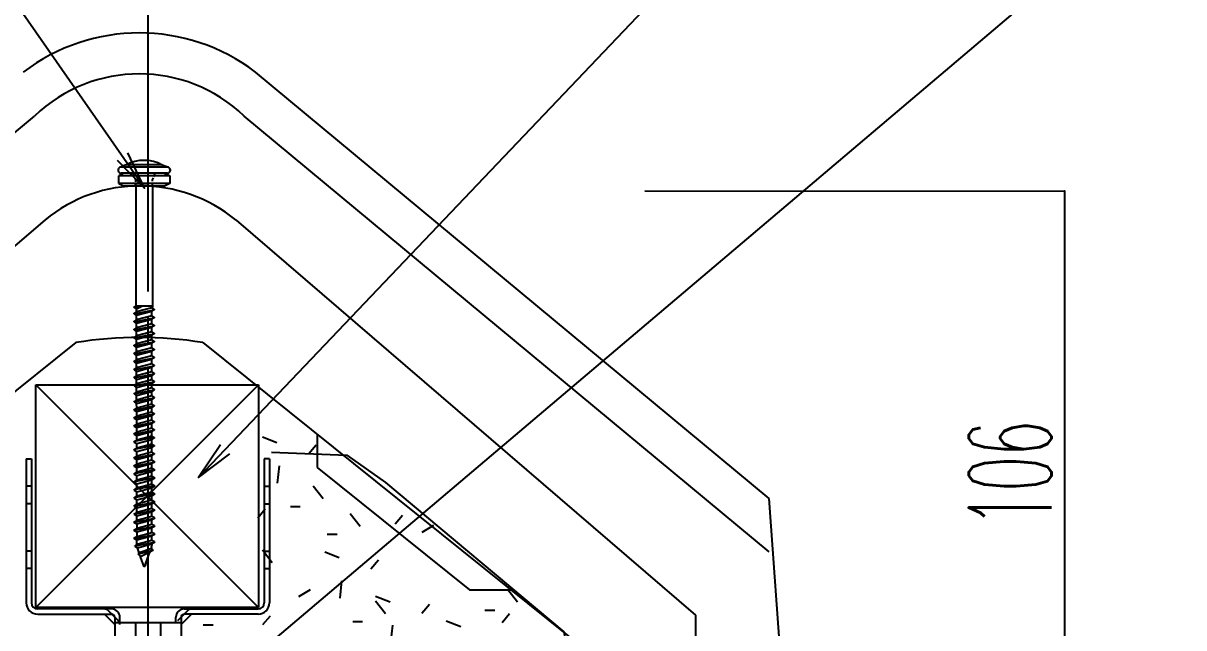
# Model space of a CAD drawing. Extents: x -1727 to 4652, y -2317 to 2357.
# Drawn here: x 700.4 to 924.6, y 598.1 to 714.9 of the extents above; entities that cross this region are included whole.
import ezdxf

# ---------------------------------------------------------------- set-up
doc = ezdxf.new("R2010")
doc.units = 0
doc.header["$LTSCALE"] = 5
doc.linetypes.add('DASHDOT', pattern=[43, 40, -1, 1, -1])
doc.linetypes.add('DASHED', pattern=[7, 6, -1])
for name, color, linetype in [('0-1', 7, 'CONTINUOUS'), ('0-2', 7, 'CONTINUOUS'), ('0-3', 7, 'CONTINUOUS'), ('0-4', 7, 'CONTINUOUS')]:
    doc.layers.add(name, color=color, linetype=linetype)
doc.styles.get("Standard").update_dxf_attribs({"font": 'txt.shx', "bigfont": 'extfont.shx'})

msp = doc.modelspace()

# ---------------------------------------------------------------- linework, layer by layer
at = {"layer": '0-1', "color": 4, "linetype": 'CONTINUOUS'}
for p, q in [((718.7496, 686.578), (718.7496, 686.3779)), ((720.2495, 687.4783), (719.0774, 687.0479)), ((728.2496, 687.0795), (719.2496, 687.0779)), ((727.2494, 687.4795), (720.2495, 687.4783)), ((727.2494, 687.4795), (728.4215, 687.0495)), ((728.7495, 686.5798), (728.7495, 686.3797)), ((719.8246, 685.878), (718.8248, 685.378)), ((728.6747, 685.3798), (718.8248, 685.378)), ((718.8251, 683.878), (718.8248, 685.378)), ((728.2498, 685.8795), (719.2498, 685.8779)), ((721.8978, 685.1884), (721.5988, 685.8783)), ((722.1499, 684.6085), (722.025, 684.8986)), ((722.1499, 684.1984), (722.1499, 684.6085)), ((725.35, 684.6091), (725.52, 684.9991)), ((725.35, 684.3691), (725.35, 684.6091)), ((725.3502, 683.3791), (725.3501, 684.0592)), ((725.6148, 685.219), (725.9008, 685.8791)), ((727.6747, 685.8794), (728.6747, 685.3798)), ((728.6747, 685.3798), (728.675, 683.8798)), ((728.675, 683.8798), (718.8251, 683.878)), ((718.8251, 683.878), (719.8251, 683.3781)), ((727.6752, 683.3795), (719.8251, 683.3781)), ((722.1501, 683.3785), (722.15, 684.0385)), ((722.1501, 683.3785), (722.1541, 660.3784)), ((725.3502, 683.3791), (725.3543, 659.929)), ((728.675, 683.8798), (727.6752, 683.3795)), ((721.8044, 660.0484), (722.2193, 660.2986)), ((721.8044, 659.9584), (722.8223, 660.2088)), ((721.8044, 659.9584), (721.8044, 660.0484)), ((722.2923, 659.6687), (721.8044, 659.9584)), ((721.8046, 658.7386), (725.7045, 659.5193)), ((722.1541, 660.3784), (722.2193, 660.2986)), ((722.5874, 660.2087), (722.2193, 660.2986)), ((722.2924, 659.1185), (722.2922, 660.0086)), ((722.2923, 659.6687), (723.3122, 660.2088)), ((725.2172, 659.899), (722.2924, 659.1185)), ((725.3543, 660.2092), (722.5874, 660.2087)), ((725.2172, 659.899), (725.7045, 659.6192)), ((725.7045, 659.5193), (725.2173, 659.239)), ((725.7045, 659.6192), (725.7045, 659.5193)), ((721.8046, 658.8385), (722.2924, 659.1185)), ((721.8046, 658.7386), (721.8046, 658.8385)), ((721.8046, 658.7386), (722.2925, 658.4585)), ((721.8049, 657.1885), (725.7048, 657.9692)), ((721.8049, 657.2884), (722.2926, 657.5687)), ((721.8049, 657.1885), (721.8049, 657.2884)), ((721.8049, 657.1885), (722.2927, 656.9087)), ((722.2925, 658.4585), (725.2173, 659.239)), ((722.2926, 657.5687), (722.2925, 658.4585)), ((725.2175, 658.3492), (722.2926, 657.5687)), ((722.2927, 656.9087), (725.2176, 657.6892)), ((725.2175, 658.3492), (725.2173, 659.239)), ((725.2175, 658.3492), (725.7047, 658.0691)), ((725.7048, 657.9692), (725.2176, 657.6892)), ((725.2178, 656.7991), (725.2176, 657.6892)), ((725.7047, 658.0691), (725.7048, 657.9692)), ((721.8052, 655.6384), (725.705, 656.4191)), ((721.8052, 655.7386), (722.2929, 656.0186)), ((721.8052, 655.6384), (721.8052, 655.7386)), ((721.8052, 655.6384), (722.293, 655.3586)), ((722.2929, 656.0186), (722.2927, 656.9087)), ((725.2178, 656.7991), (722.2929, 656.0186)), ((722.293, 655.3586), (725.2179, 656.1391)), ((722.2932, 654.4685), (722.293, 655.3586)), ((725.218, 655.249), (722.2932, 654.4685)), ((725.2178, 656.7991), (725.705, 656.5193)), ((725.705, 656.4191), (725.2179, 656.1391)), ((725.218, 655.249), (725.2179, 656.1391)), ((725.218, 655.249), (725.7053, 654.9692)), ((725.705, 656.5193), (725.705, 656.4191)), ((725.7053, 654.9692), (725.7053, 654.8693)), ((721.8054, 654.0886), (725.7053, 654.8693)), ((721.8054, 654.1885), (722.2932, 654.4685)), ((721.8054, 654.0886), (721.8054, 654.1885)), ((721.8054, 654.0886), (722.2933, 653.8085)), ((721.8057, 652.5385), (725.7056, 653.3192)), ((721.8057, 652.6384), (722.2935, 652.9187)), ((722.2933, 653.8085), (725.2182, 654.589)), ((722.2935, 652.9187), (722.2933, 653.8085)), ((725.2183, 653.6992), (722.2935, 652.9187)), ((722.2936, 652.2587), (725.2184, 653.0392)), ((725.7053, 654.8693), (725.2182, 654.589)), ((725.2183, 653.6992), (725.2182, 654.589)), ((725.2183, 653.6992), (725.7056, 653.4191)), ((725.7056, 653.3192), (725.2184, 653.0392)), ((725.2186, 652.1491), (725.2184, 653.0392)), ((725.7056, 653.4191), (725.7056, 653.3192)), ((721.8057, 652.5385), (721.8057, 652.6384)), ((721.8057, 652.5385), (722.2936, 652.2587)), ((721.806, 650.9884), (725.7059, 651.7691)), ((721.806, 651.0886), (722.2937, 651.3686)), ((721.806, 650.9884), (721.806, 651.0886)), ((721.806, 650.9884), (722.2938, 650.7086)), ((722.2937, 651.3686), (722.2936, 652.2587)), ((725.2186, 652.1491), (722.2937, 651.3686)), ((722.2938, 650.7086), (725.2187, 651.4891)), ((722.294, 649.8185), (722.2938, 650.7086)), ((725.2189, 650.599), (722.294, 649.8185)), ((725.2186, 652.1491), (725.7058, 651.8693)), ((725.7059, 651.7691), (725.2187, 651.4891)), ((725.2189, 650.599), (725.2187, 651.4891)), ((725.2189, 650.599), (725.7061, 650.3093)), ((725.7058, 651.8693), (725.7059, 651.7691)), ((721.8062, 649.5385), (722.294, 649.8185)), ((721.8063, 649.4386), (721.8062, 649.5385)), ((721.8063, 649.4386), (725.7061, 650.2193)), ((721.8063, 649.4386), (722.2941, 649.1585)), ((721.8065, 647.8885), (725.7064, 648.6692)), ((721.8065, 647.9884), (722.2943, 648.2687)), ((722.2941, 649.1585), (725.219, 649.939)), ((722.2943, 648.2687), (722.2941, 649.1585)), ((725.2191, 649.0492), (722.2943, 648.2687)), ((722.2944, 647.6087), (725.2193, 648.3892)), ((725.7061, 650.2193), (725.219, 649.939)), ((725.2191, 649.0492), (725.219, 649.939)), ((725.2191, 649.0492), (725.7064, 648.7592)), ((725.7064, 648.6692), (725.2193, 648.3892)), ((725.2194, 647.4991), (725.2193, 648.3892)), ((725.7061, 650.3093), (725.7061, 650.2193)), ((725.7064, 648.7592), (725.7064, 648.6692)), ((721.8065, 647.8885), (721.8065, 647.9884)), ((721.8065, 647.8885), (722.2944, 647.6087)), ((721.8068, 646.3384), (725.7067, 647.1191)), ((721.8068, 646.4386), (722.2945, 646.7186)), ((721.8068, 646.3384), (721.8068, 646.4386)), ((721.8068, 646.3384), (722.2947, 646.0586)), ((722.2945, 646.7186), (722.2944, 647.6087)), ((725.2194, 647.4991), (722.2945, 646.7186)), ((722.2947, 646.0586), (725.2195, 646.8391)), ((722.2948, 645.1685), (722.2947, 646.0586)), ((725.2197, 645.949), (722.2948, 645.1685)), ((725.2194, 647.4991), (725.7067, 647.2091)), ((725.7067, 647.1191), (725.2195, 646.8391)), ((725.2197, 645.949), (725.2195, 646.8391)), ((725.2197, 645.949), (725.7069, 645.6593)), ((725.7067, 647.2091), (725.7067, 647.1191)), ((721.8071, 644.7886), (725.7069, 645.5693)), ((721.8071, 644.8885), (722.2948, 645.1685)), ((721.8071, 644.7886), (721.8071, 644.8885)), ((721.8071, 644.7886), (722.2949, 644.5085)), ((721.8074, 643.2385), (725.7072, 644.0192)), ((722.2949, 644.5085), (725.2198, 645.289)), ((722.2951, 643.6187), (722.2949, 644.5085)), ((725.22, 644.3992), (722.2951, 643.6187)), ((722.2952, 642.9587), (725.2201, 643.7392)), ((725.7069, 645.5693), (725.2198, 645.289)), ((725.22, 644.3992), (725.2198, 645.289)), ((725.22, 644.3992), (725.7072, 644.1092)), ((725.7072, 644.0192), (725.2201, 643.7392)), ((725.2202, 642.8491), (725.2201, 643.7392)), ((725.7069, 645.6593), (725.7069, 645.5693)), ((725.7072, 644.1092), (725.7072, 644.0192)), ((721.8073, 643.3384), (722.2951, 643.6187)), ((721.8074, 643.2385), (721.8073, 643.3384)), ((721.8074, 643.2385), (722.2952, 642.9587)), ((721.8076, 641.6884), (725.7075, 642.4691)), ((721.8076, 641.7886), (722.2954, 642.0686)), ((721.8076, 641.6884), (721.8076, 641.7886)), ((721.8076, 641.6884), (722.2955, 641.4086)), ((722.2954, 642.0686), (722.2952, 642.9587)), ((725.2202, 642.8491), (722.2954, 642.0686)), ((722.2955, 641.4086), (725.2203, 642.1792)), ((725.2202, 642.8491), (725.7075, 642.5591)), ((725.7075, 642.4691), (725.2203, 642.1792)), ((725.2205, 641.2891), (725.2203, 642.1792)), ((725.7075, 642.5591), (725.7075, 642.4691)), ((721.8079, 640.1386), (725.7078, 640.9193)), ((721.8079, 640.2385), (722.2956, 640.5185)), ((721.8079, 640.1386), (721.8079, 640.2385)), ((721.8079, 640.1386), (722.2958, 639.8585)), ((721.8082, 638.5885), (725.708, 639.3692)), ((722.2956, 640.5185), (722.2955, 641.4086)), ((725.2205, 641.2891), (722.2956, 640.5185)), ((722.2958, 639.8585), (725.2206, 640.6291)), ((722.2959, 638.9687), (722.2958, 639.8585)), ((725.2208, 639.739), (722.2959, 638.9687)), ((725.2205, 641.2891), (725.7078, 641.0093)), ((725.7078, 640.9193), (725.2206, 640.6291)), ((725.2208, 639.739), (725.2206, 640.6291)), ((725.2208, 639.739), (725.708, 639.4592)), ((725.708, 639.3692), (725.2209, 639.079)), ((725.7078, 641.0093), (725.7078, 640.9193)), ((725.708, 639.4592), (725.708, 639.3692)), ((721.8082, 638.6884), (722.2959, 638.9687)), ((721.8082, 638.5885), (721.8082, 638.6884)), ((721.8082, 638.5885), (722.296, 638.3087)), ((721.8084, 637.1386), (722.2962, 637.4186)), ((721.8085, 637.0384), (721.8084, 637.1386)), ((721.8085, 637.0384), (725.7083, 637.8191)), ((721.8085, 637.0384), (722.2963, 636.7586)), ((722.296, 638.3087), (725.2209, 639.079)), ((722.2962, 637.4186), (722.296, 638.3087)), ((725.2211, 638.1892), (722.2962, 637.4186)), ((722.2963, 636.7586), (725.2212, 637.5292)), ((725.2211, 638.1892), (725.2209, 639.079)), ((725.2211, 638.1892), (725.7083, 637.9091)), ((725.7083, 637.8191), (725.2212, 637.5292)), ((725.2213, 636.6391), (725.2212, 637.5292)), ((725.7083, 637.9091), (725.7083, 637.8191)), ((721.8087, 635.4886), (725.7086, 636.2693)), ((721.8087, 635.5885), (722.2965, 635.8685)), ((721.8087, 635.4886), (721.8087, 635.5885)), ((721.8087, 635.4886), (722.2966, 635.2085)), ((725.7088, 634.8092), (721.809, 634.0384)), ((722.2965, 635.8685), (722.2963, 636.7586)), ((725.2213, 636.6391), (722.2965, 635.8685)), ((722.2966, 635.2085), (725.2214, 635.9791)), ((722.2967, 634.3187), (722.2966, 635.2085)), ((725.2216, 635.089), (722.2967, 634.3187)), ((725.2213, 636.6391), (725.7086, 636.3593)), ((725.7086, 636.2693), (725.2214, 635.9791)), ((725.2216, 635.089), (725.2214, 635.9791)), ((725.2216, 635.089), (725.7088, 634.8092)), ((725.7089, 634.7192), (725.2217, 634.429)), ((725.7086, 636.3593), (725.7086, 636.2693)), ((725.7088, 634.8092), (725.7089, 634.7192)), ((721.809, 634.0384), (722.2967, 634.3187)), ((721.809, 633.9385), (721.809, 634.0384)), ((721.809, 633.9385), (722.2969, 633.6587)), ((725.7091, 633.2591), (721.8093, 632.4886)), ((721.8093, 632.4886), (722.297, 632.7686)), ((721.8093, 632.3884), (721.8093, 632.4886)), ((722.2969, 633.6587), (725.2217, 634.429)), ((722.297, 632.7686), (722.2969, 633.6587)), ((725.2219, 633.5392), (722.297, 632.7686)), ((722.2971, 632.1086), (725.222, 632.8792)), ((725.2219, 633.5392), (725.2217, 634.429)), ((725.2219, 633.5392), (725.7091, 633.2591)), ((725.7091, 633.1592), (725.222, 632.8792)), ((725.2221, 631.9891), (725.222, 632.8792)), ((725.7091, 633.2591), (725.7091, 633.1592)), ((721.8093, 632.3884), (722.2971, 632.1086)), ((721.8095, 630.8386), (725.7094, 631.6091)), ((721.8095, 630.9385), (722.2973, 631.2185)), ((721.8095, 630.8386), (721.8095, 630.9385)), ((721.8095, 630.8386), (722.2974, 630.5585)), ((722.2973, 631.2185), (722.2971, 632.1086)), ((725.2221, 631.9891), (722.2973, 631.2185)), ((722.2974, 630.5585), (725.2223, 631.3291)), ((722.2976, 629.6687), (722.2974, 630.5585)), ((725.2224, 630.439), (722.2976, 629.6687)), ((725.2221, 631.9891), (725.7094, 631.7093)), ((725.7094, 631.6091), (725.2223, 631.3291)), ((725.2224, 630.439), (725.2223, 631.3291)), ((725.2224, 630.439), (725.7097, 630.1592)), ((725.7094, 631.7093), (725.7094, 631.6091)), ((721.8098, 629.2885), (725.7097, 630.0593)), ((721.8098, 629.3884), (722.2976, 629.6687)), ((721.8098, 629.2885), (721.8098, 629.3884)), ((721.8098, 629.2885), (722.2977, 629.0087)), ((725.7099, 628.6091), (721.8101, 627.8386)), ((721.8101, 627.8386), (722.2978, 628.1186)), ((722.2977, 629.0087), (725.2225, 629.779)), ((722.2978, 628.1186), (722.2977, 629.0087)), ((725.2227, 628.8892), (722.2978, 628.1186)), ((722.2979, 627.4586), (725.2228, 628.2292)), ((725.7097, 630.0593), (725.2225, 629.779)), ((725.2227, 628.8892), (725.2225, 629.779)), ((725.2227, 628.8892), (725.7099, 628.6091)), ((725.71, 628.5092), (725.2228, 628.2292)), ((725.223, 627.3391), (725.2228, 628.2292)), ((725.7097, 630.1592), (725.7097, 630.0593)), ((725.7099, 628.6091), (725.71, 628.5092)), ((721.8101, 627.7384), (721.8101, 627.8386)), ((721.8101, 627.7384), (722.2979, 627.4586)), ((725.7102, 627.0593), (721.8104, 626.2885)), ((721.8104, 626.2885), (722.2981, 626.5685)), ((721.8104, 626.1886), (721.8104, 626.2885)), ((721.8104, 626.1886), (722.2982, 625.9085)), ((722.2981, 626.5685), (722.2979, 627.4586)), ((725.223, 627.3391), (722.2981, 626.5685)), ((722.2982, 625.9085), (725.2231, 626.6791)), ((722.2984, 625.0187), (722.2982, 625.9085)), ((725.2232, 625.789), (722.2984, 625.0187)), ((725.223, 627.3391), (725.7102, 627.0593)), ((725.7102, 626.9591), (725.2231, 626.6791)), ((725.2232, 625.789), (725.2231, 626.6791)), ((725.2232, 625.789), (725.7105, 625.5092)), ((725.7102, 627.0593), (725.7102, 626.9591)), ((725.7105, 625.5092), (721.8106, 624.7384)), ((721.8106, 624.7384), (722.2984, 625.0187)), ((721.8106, 624.6385), (721.8106, 624.7384)), ((721.8106, 624.6385), (722.2985, 624.3587)), ((725.7108, 623.9591), (721.8109, 623.1886)), ((722.2985, 624.3587), (725.2234, 625.129)), ((722.2986, 623.4686), (722.2985, 624.3587)), ((725.2235, 624.2392), (722.2986, 623.4686)), ((722.2988, 622.8086), (725.2236, 623.5792)), ((725.7105, 625.4093), (725.2234, 625.129)), ((725.2235, 624.2392), (725.2234, 625.129)), ((725.2235, 624.2392), (725.7108, 623.9591)), ((725.7108, 623.8592), (725.2236, 623.5792)), ((725.2238, 622.6891), (725.2236, 623.5792)), ((725.7105, 625.5092), (725.7105, 625.4093)), ((725.7108, 623.9591), (725.7108, 623.8592)), ((721.8109, 623.1886), (722.2986, 623.4686)), ((721.8109, 623.0884), (721.8109, 623.1886)), ((721.8109, 623.0884), (722.2988, 622.8086)), ((721.8112, 621.5386), (725.7111, 622.3091)), ((721.8112, 621.6385), (722.2989, 621.9185)), ((721.8112, 621.5386), (721.8112, 621.6385)), ((721.8112, 621.5386), (722.299, 621.2585)), ((722.2989, 621.9185), (722.2988, 622.8086)), ((725.2238, 622.6891), (722.2989, 621.9185)), ((722.299, 621.2585), (725.2239, 622.0291)), ((722.2992, 620.3687), (722.299, 621.2585)), ((725.2238, 622.6891), (725.711, 622.4093)), ((725.7111, 622.3091), (725.2239, 622.0291)), ((725.2241, 621.139), (725.2239, 622.0291)), ((725.711, 622.4093), (725.7111, 622.3091)), ((721.8114, 620.0884), (722.2992, 620.3687)), ((721.8115, 619.9885), (721.8114, 620.0884)), ((721.8115, 619.9885), (725.7113, 620.7593)), ((721.8115, 619.9885), (722.2993, 619.7087)), ((725.7116, 619.2092), (721.8117, 618.4384)), ((725.2241, 621.139), (722.2992, 620.3687)), ((722.2993, 619.7087), (725.2242, 620.479)), ((722.2995, 618.8186), (722.2993, 619.7087)), ((725.2243, 619.5892), (722.2995, 618.8186)), ((725.7116, 619.2092), (725.2206, 618.9292)), ((725.7116, 619.3091), (725.2234, 619.5892)), ((725.2241, 621.139), (725.7113, 620.8592)), ((725.7113, 620.7593), (725.2242, 620.479)), ((725.2243, 619.5892), (725.2242, 620.479)), ((725.7113, 620.8592), (725.7113, 620.7593)), ((725.7116, 619.3091), (725.7116, 619.2092)), ((721.8117, 618.5386), (722.3025, 618.8186)), ((721.8117, 618.4384), (721.8117, 618.5386)), ((721.8117, 618.4384), (722.3008, 618.1586)), ((725.7119, 617.6591), (721.812, 616.8886)), ((721.812, 616.9786), (722.3027, 617.2685)), ((721.812, 616.8886), (721.812, 616.9786)), ((721.812, 616.8886), (722.3011, 616.6085)), ((722.2996, 618.1586), (725.2245, 618.9292)), ((722.2996, 618.1586), (722.2997, 617.2685)), ((725.2246, 618.0391), (722.2997, 617.2685)), ((722.2999, 616.6085), (725.2247, 617.3791)), ((725.7119, 617.6591), (725.2208, 617.3791)), ((725.7119, 617.7593), (725.2237, 618.0391)), ((725.2246, 618.0391), (725.2245, 618.9292)), ((725.2249, 616.489), (725.2247, 617.3791)), ((725.7119, 617.7593), (725.7119, 617.6591)), ((721.8123, 615.3385), (725.7121, 616.1093)), ((721.8123, 615.4285), (722.303, 615.7187)), ((721.8123, 615.3385), (721.8123, 615.4285)), ((721.8123, 615.3385), (722.3013, 615.0587)), ((725.7124, 614.5592), (721.9494, 613.8085)), ((722.2999, 616.6085), (722.3, 615.7187)), ((722.3, 615.7187), (725.2249, 616.489)), ((722.3001, 615.0587), (725.225, 615.829)), ((722.3003, 614.1686), (722.3001, 615.0587)), ((725.2252, 614.9392), (722.3003, 614.1686)), ((725.7121, 616.1093), (725.2211, 615.829)), ((725.7124, 614.5592), (725.2214, 614.2792)), ((725.7121, 616.2092), (725.224, 616.489)), ((725.7124, 614.6591), (725.2243, 614.9392)), ((725.2252, 614.9392), (725.225, 615.829)), ((725.7121, 616.2092), (725.7121, 616.1093)), ((725.7124, 614.6591), (725.7124, 614.5592)), ((721.9386, 613.8184), (722.4264, 613.5386)), ((722.3003, 614.1686), (721.9493, 613.9084)), ((721.9494, 613.8085), (721.9493, 613.9084)), ((722.4255, 613.5386), (725.2253, 614.2792)), ((722.7767, 612.5687), (722.4255, 613.5386)), ((722.7767, 612.5687), (722.6057, 612.3887)), ((722.6438, 612.2987), (722.6057, 612.3887)), ((725.3947, 612.9991), (722.6438, 612.2987)), ((723.0588, 611.7987), (722.6438, 612.2987)), ((725.0274, 613.3389), (722.7767, 612.5687)), ((724.7027, 612.5991), (723.0588, 611.7987)), ((724.7747, 612.6489), (723.7632, 609.8689)), ((725.3947, 612.9991), (724.7027, 612.5991)), ((725.1645, 613.7191), (725.0274, 613.3389)), ((725.4376, 613.1092), (725.0274, 613.3389)), ((725.2253, 614.2792), (725.2253, 614.059)), ((725.4376, 613.1092), (725.3947, 612.9991)), ((723.7632, 609.8689), (723.0588, 611.7987)), ((723.7632, 609.8689), (724.1382, 610.379)), ((724.1382, 610.379), (724.0691, 610.709))]:
    msp.add_line(p, q, dxfattribs=at)
at = {"layer": '0-1', "color": 3, "linetype": 'CONTINUOUS'}
for p, q in [((702.8416, 601.9898), (702.8416, 644.9898)), ((702.8416, 644.9898), (745.8416, 644.9898)), ((745.8416, 644.9898), (745.8416, 601.9898)), ((745.8416, 601.9898), (702.8416, 601.9898))]:
    msp.add_line(p, q, dxfattribs=at)
at = {"layer": '0-1', "color": 7, "linetype": 'CONTINUOUS'}
for p, q in [((745.8416, 644.9898), (702.8416, 601.9898)), ((702.8416, 644.9898), (745.8416, 601.9898)), ((749.3813, 633.7834), (746.5827, 634.8671)), ((756.9648, 633.3314), (755.5202, 631.6162)), ((749.8323, 629.3597), (749.4709, 626.0193)), ((756.4224, 625.477), (758.3181, 623.0393)), ((753.8942, 621.4146), (751.9983, 621.4148)), ((747.1255, 620.9551), (745.6808, 619.2399)), ((763.5637, 620.1565), (765.4593, 617.7187)), ((773.6799, 619.7904), (772.2352, 618.0752)), ((779.6444, 617.8034), (777.3872, 616.4494)), ((761.0354, 616.0941), (759.1395, 616.0943)), ((746.5831, 613.1008), (748.4788, 610.663)), ((761.439, 611.567), (758.6404, 612.6506)), ((769.0226, 611.1149), (767.5779, 609.3997)), ((761.89, 607.1432), (761.5286, 603.8029)), ((755.8411, 605.4284), (753.584, 604.0744)), ((771.2765, 602.9973), (768.4779, 604.081)), ((794.0145, 605.486), (795.9102, 603.0483)), ((768.4802, 603.2606), (770.3758, 600.8228)), ((778.86, 602.5453), (777.4154, 600.8301)), ((791.4863, 601.4237), (789.5904, 601.4238)), ((748.0757, 600.3265), (746.6311, 598.6113)), ((765.952, 599.1982), (764.0561, 599.1983)), ((784.9226, 598.2357), (782.124, 599.3193)), ((794.3526, 600.7463), (792.908, 599.0311)), ((737.0719, 598.5661), (735.1761, 598.5662)), ((771.7275, 598.5736), (771.3661, 595.2332))]:
    msp.add_line(p, q, dxfattribs=at)
at = {"layer": '0-1', "color": 6, "linetype": 'CONTINUOUS'}
for p, q in [((700.9649, 630.6946), (701.9649, 630.6946)), ((700.9649, 630.6946), (700.9649, 602.8946)), ((701.9649, 630.6946), (701.9649, 602.8946)), ((747.9649, 630.6946), (746.9649, 630.6946)), ((746.9649, 630.6946), (746.9649, 602.8946)), ((747.9649, 630.6946), (747.9649, 602.8946)), ((717.4649, 601.6946), (703.1649, 601.6946)), ((731.4649, 601.6946), (745.7649, 601.6946)), ((703.1649, 600.6946), (717.4649, 600.6946)), ((716.0649, 600.6946), (718.0649, 598.6946)), ((718.0649, 600.0946), (718.0649, 593.9758)), ((718.0649, 599.0946), (730.8649, 599.0946)), ((719.0649, 599.0946), (719.0649, 600.0946)), ((722.0507, 599.0946), (722.0507, 593.9758)), ((724.4649, 599.0946), (724.4649, 563.2081)), ((726.8791, 599.0946), (726.8791, 593.9758)), ((729.8649, 599.0946), (729.8649, 600.0946)), ((732.8649, 600.6946), (730.8649, 598.6946)), ((730.8649, 600.0946), (730.8649, 593.9758)), ((745.7649, 600.6946), (731.4649, 600.6946))]:
    msp.add_line(p, q, dxfattribs=at)
at = {"layer": '0-1', "color": 6, "linetype": 'DASHED'}
for p, q in [((701.9649, 625.3946), (700.9649, 625.3946)), ((746.9649, 625.3946), (747.9649, 625.3946)), ((701.9649, 621.9946), (700.9649, 621.9946)), ((746.9649, 621.9946), (747.9649, 621.9946)), ((701.9649, 612.8946), (700.9649, 612.8946)), ((746.9649, 612.8946), (747.9649, 612.8946)), ((701.9649, 609.4946), (700.9649, 609.4946)), ((746.9649, 609.4946), (747.9649, 609.4946)), ((716.772, 601.4017), (718.772, 599.4017)), ((732.1578, 601.4017), (730.1578, 599.4017))]:
    msp.add_line(p, q, dxfattribs=at)
at = {"layer": '0-1', "color": 7, "linetype": 'CONTINUOUS'}
msp.add_lwpolyline([(748.3365, 631.9899), (762.9364, 631.3892), (770.4031, 626.1625), (804.8139, 597.2954), (807.7835, 581.7597), (807.4529, 575.1471), (798.5737, 577.87), (782.828, 582.6056), (782.4729, 585.2101), (765.0697, 594.0893), (753.1958, 595.0367), (747.6666, 579.7642), (743.7597, 566.9782), (731.9462, 558.6813)], dxfattribs=at)
at = {"layer": '0-1', "color": 4, "linetype": 'CONTINUOUS'}
for centre, radius, start, end in [((719.2497, 686.5781), 0.5001, 90.0101, 180.0101), ((719.2497, 686.378), 0.5001, 180.0101, 270.0101), ((723.7507, 681.1189), 7.2555, 61.1686, 118.8521), ((728.2497, 686.5797), 0.5001, 0.0101, 90.0101), ((728.2497, 686.3796), 0.5001, 270.0101, 360.0101), ((724.2254, 614.0588), 0.9999, 340.0101, 360.0101)]:
    msp.add_arc(centre, radius, start, end, dxfattribs=at)
at = {"layer": '0-1', "color": 6, "linetype": 'CONTINUOUS'}
for centre, radius, start, end in [((703.1649, 602.8946), 2.2, 180, 270), ((703.1649, 602.8946), 1.2, 180, 270), ((717.4649, 600.0946), 1.6, 0, 90), ((731.4649, 600.0946), 1.6, 90, 180), ((745.7649, 602.8946), 2.2, 270, 360), ((745.7649, 602.8946), 1.2, 270, 360), ((717.4649, 600.0946), 0.6, 0, 90), ((731.4649, 600.0946), 0.6, 90, 180)]:
    msp.add_arc(centre, radius, start, end, dxfattribs=at)
at = {"layer": '0-1', "color": 6, "linetype": 'DASHED'}
for centre, start, end in [((716.0649, 600.6946), 45, 90), ((732.8649, 600.6946), 90, 135), ((718.0649, 598.6946), 0, 45)]:
    msp.add_arc(centre, 1, start, end, dxfattribs=at)
at = {"layer": '0-2', "color": 2, "linetype": 'CONTINUOUS'}
for p, q in [((844.5517, 623.056), (745.2387, 705.435)), ((601.0697, 612.736), (702.5747, 696.933)), ((844.5517, 612.736), (743.0477, 696.933)), ((704.5327, 676.833), (615.3107, 600.426)), ((741.5137, 676.794), (830.3107, 600.504)), ((710.5507, 653.183), (616.1077, 577.426)), ((735.0707, 653.183), (829.9987, 577.037)), ((757.2077, 635.426), (757.2077, 629.017)), ((757.2077, 629.017), (786.6167, 605.426)), ((847.8107, 577.426), (844.5517, 623.056)), ((786.6167, 605.426), (794.6077, 605.426)), ((830.3107, 600.504), (830.3107, 577.426))]:
    msp.add_line(p, q, dxfattribs=at)
for centre, radius, start, end in [((722.8117, 675.932), 37.06, 52.7582, 127.267), ((722.8107, 675.849), 29.224, 46.1742, 133.826), ((722.9997, 654.379), 29.073, 50.4447, 129.436), ((722.8107, 575.485), 78.659, 81.0331, 98.9669)]:
    msp.add_arc(centre, radius, start, end, dxfattribs=at)
at = {"layer": '0-3', "color": 7, "linetype": 'CONTINUOUS'}
for p, q in [((820.5211, 682.459), (901.5928, 682.4516)), ((901.5928, 682.4516), (901.5832, 576.5671))]:
    msp.add_line(p, q, dxfattribs=at)
for points in [[(723.8225, 682.9889), (580.8592, 888.1254), (565.8592, 888.1254)], [(734.227, 627.1019), (861.3737, 760.6864), (891.3737, 760.6864)], [(724.192, 574.842), (894.648, 719.2561), (924.648, 719.2561)], [(718.5088, 688.4273), (723.8225, 682.9889), (720.5598, 689.8567)], [(738.4924, 633.3963), (734.227, 627.1019), (740.3032, 631.6727)]]:
    msp.add_lwpolyline(points, dxfattribs=at)
at = {"layer": '0-3', "color": 7}
msp.add_point((901.5928, 682.4516), dxfattribs=at)
at = {"layer": '0-4', "color": 4, "linetype": 'DASHDOT'}
msp.add_line((724.5022, 233.0339), (724.5022, 879.3248), dxfattribs=at)

# ---------------------------------------------------------------- texts
at = {"layer": '0-3', "color": 7, "width": 0.5}
msp.add_text('106', height=16, rotation=89.9948, dxfattribs=at).set_placement((899.0869, 617.5096))

doc.saveas('drawing.dxf')
